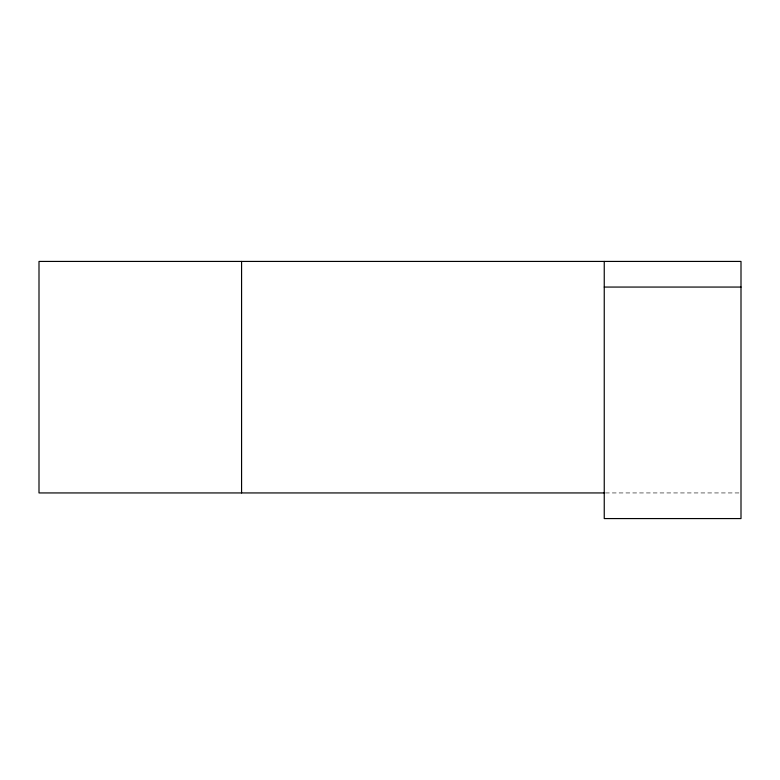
<?xml version="1.0" encoding="UTF-8"?>
<svg xmlns="http://www.w3.org/2000/svg" width="780" height="780" viewBox="0 0 780 780"><rect width="100%" height="100%" fill="white"/><g stroke="black" fill="none" stroke-linecap="round" stroke-linejoin="round"><path stroke-width="0.58" stroke-dasharray="3.9 2.92" d="M605.456 492.94L739.791 492.94"/><path stroke-width="1.17" d="M604.246 287.06L741 287.06M604.5 492.94L39 492.94L39 261.427L741 261.427L741 518.573L604.246 518.573L604.246 261.427M241.576 261.427L241.576 492.94"/></g></svg>
